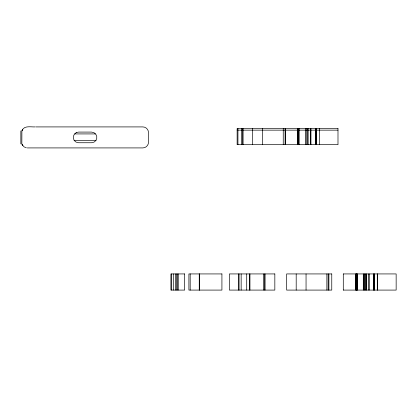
<?xml version="1.0" encoding="UTF-8"?>
<svg xmlns="http://www.w3.org/2000/svg" width="417" height="417" viewBox="0 0 417 417"><rect width="100%" height="100%" fill="white"/><g stroke="black" fill="none" stroke-linecap="round" stroke-linejoin="round"><path stroke-width="0.63" d="M22.32 130.276L22.648 129.369M21.892 130.954L21.84 143.693M21.934 130.818L22.633 129.395L22.471 129.677M22.117 130.333C24.29 125.298 30.999 127.149 35.127 126.914M35.872 126.914L142.828 126.914C145.851 126.857 148.541 129.546 148.483 132.57L148.483 142.26C148.541 145.283 145.851 147.972 142.828 147.915L27.313 147.915M237.137 130.146L305.14 130.146M305.88 130.146L337.989 130.146M74.732 133.925L95.41 133.925M74.085 140.388L96.056 140.388M343.269 273.933L396.15 273.933L396.15 290.086L343.269 290.086M26.427 147.847L23.988 146.836L22.117 144.496M22.32 144.553L22.648 145.455L22.085 144.412M22.487 145.173L22.648 145.455L22.409 145.074M21.934 144.006L22.273 144.829M377.547 273.933L377.547 290.086M377.286 273.933L377.286 290.086M374.565 273.933L374.565 290.086M374.419 273.933L374.419 290.086M373.705 273.933L373.705 290.086M373.616 273.933L373.616 290.086M369.035 273.933L369.035 290.086M368.92 273.933L368.92 290.086M366.308 273.933L366.308 290.086M366.001 273.933L366.001 290.086M365.792 273.933L365.792 290.086M364.218 273.933L364.218 290.086M364.041 273.933L364.041 290.086M363.301 273.933L363.301 290.086M357.452 273.933L357.452 290.086M357.338 273.933L357.338 290.086M356.478 273.933L356.42 290.086M356.306 273.933L356.306 290.086M356.16 273.933L356.191 290.086M356.019 273.933L356.019 290.086M355.55 273.933L355.55 290.086M343.29 273.933L343.29 290.086M328.898 273.933L328.898 290.086M328.153 273.933L328.153 290.086M326.865 273.933L326.865 290.086M319.386 128.53L319.386 144.683M316.404 128.53L316.404 144.683M316.258 128.53L316.258 144.683M315.544 128.53L315.544 144.683M315.455 128.53L315.455 144.683M310.873 128.53L310.873 144.683M310.759 128.53L310.759 144.683M308.147 128.53L308.147 144.683M307.631 128.53L307.631 144.683M306.057 128.53L306.057 144.683M306.052 273.933L306.052 290.086M305.88 128.53L305.88 144.683M299.177 128.53L299.177 144.683M298.145 128.53L298.145 144.683M297.999 128.53L297.999 144.683M297.858 128.53L297.858 144.683M297.389 128.53L297.389 144.683M296.195 273.933L296.195 290.086M285.28 128.53L285.28 144.683M285.129 128.53L285.129 144.683M283.247 128.53L283.247 144.683M265.092 273.933L265.092 290.086M264.602 273.933L264.602 290.086M263.341 273.933L263.341 290.086M262.434 128.53L262.434 144.683M252.572 128.53L252.572 144.683M249.955 273.933L249.955 290.086M249.413 273.933L249.413 290.086M246.718 273.933L246.718 290.086M243.028 128.53L243.028 144.683M242.757 128.53L242.757 144.683M241.552 128.53L241.552 144.683M241.156 273.933L241.156 290.086M239.035 273.933L239.035 290.086M238.717 273.933L238.717 290.086M237.94 128.53L237.94 144.683M199.389 273.933L199.389 290.086M199.248 273.933L199.248 290.086M190.188 273.933L190.188 290.086M178.236 273.933L178.236 290.086M177.689 273.933L177.689 290.086M176.516 273.933L176.516 290.086M175.312 273.933L175.312 290.086M173.535 273.933L173.535 290.086M171.7 273.933L171.7 290.086M20.85 130.954L20.85 143.875M76.384 132.57L76.071 132.726A5.332 5.332 0 0 0 76.071 142.103L78.61 142.744L91.531 142.744L94.07 142.103A5.332 5.332 0 0 0 94.07 132.726L91.531 132.085L78.61 132.085L76.384 132.57M337.989 128.53L237.137 128.53L237.137 144.683L337.989 144.683L337.989 128.53M184.684 273.933L170.907 273.933L170.897 290.086L184.684 290.086L184.684 273.933M221.922 273.933L188.901 273.933L188.901 290.086L221.922 290.086L221.922 273.933M274.834 273.933L229.376 273.933L229.376 290.086L274.834 290.086L274.839 273.933M331.765 273.933L286.646 273.933L286.646 290.086L331.765 290.086L331.765 273.933M298.317 144.683L298.317 128.53L298.259 144.683"/></g></svg>
